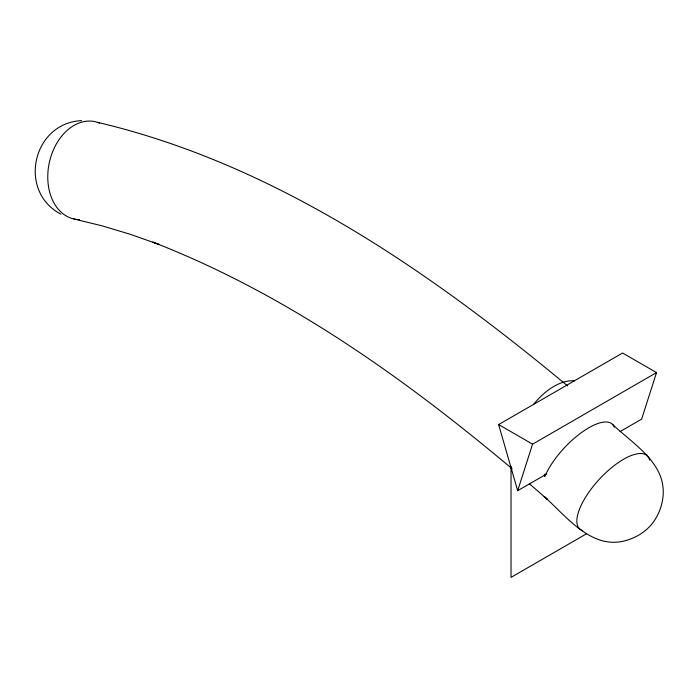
<?xml version="1.0" encoding="UTF-8"?>
<svg xmlns="http://www.w3.org/2000/svg" width="698" height="698" viewBox="0 0 698 698"><rect width="100%" height="100%" fill="white"/><g stroke="black" fill="none" stroke-linecap="round" stroke-linejoin="round"><path stroke-width="1.05" d="M517.68 490.694L532.565 444.164L656.521 372.601L622.581 353.005L498.625 424.567L517.68 490.694L546.787 473.89M656.521 372.601L641.637 419.132L620.033 431.6M586.468 533.822L511.032 577.377L511.032 466.238M81.614 120.623C32.536 122.865 17.354 191.357 60.874 214.146M97.676 122.377C275.221 164.239 429.235 271.086 567.631 385.933M73.901 218.971L102.083 225.838L130.456 234.362L159.17 244.501L152.766 242.101C285.796 293.736 403.531 377.574 512.158 468.812M498.625 424.567L532.565 444.164M529.328 483.688L547.311 499.306L544.196 496.505C567.099 516.991 593.213 552.31 628.802 539.598C637.457 536.771 645.441 531.536 651.391 524.617C658.109 516.468 662.184 506.277 663.1 495.746C665.857 462.704 632.868 443.98 612.443 424.305M582.743 530.707A49.794 19.274 -47.3 0 1 600.446 478.069A49.794 19.274 -47.3 0 1 649.672 460.139M79.502 219.591A49.794 36.043 -77.9 0 1 49.192 163.157A49.794 36.043 -77.9 0 1 99.596 123.101M544.309 474.195A74.922 56.215 -83.4 0 0 544.745 476.533A49.802 18.89 -46.9 0 1 582.315 431.966A49.802 18.89 -46.9 0 1 614.336 427.22M533.447 404.552A58.004 33.487 -60 0 1 574.454 380.838"/></g></svg>
